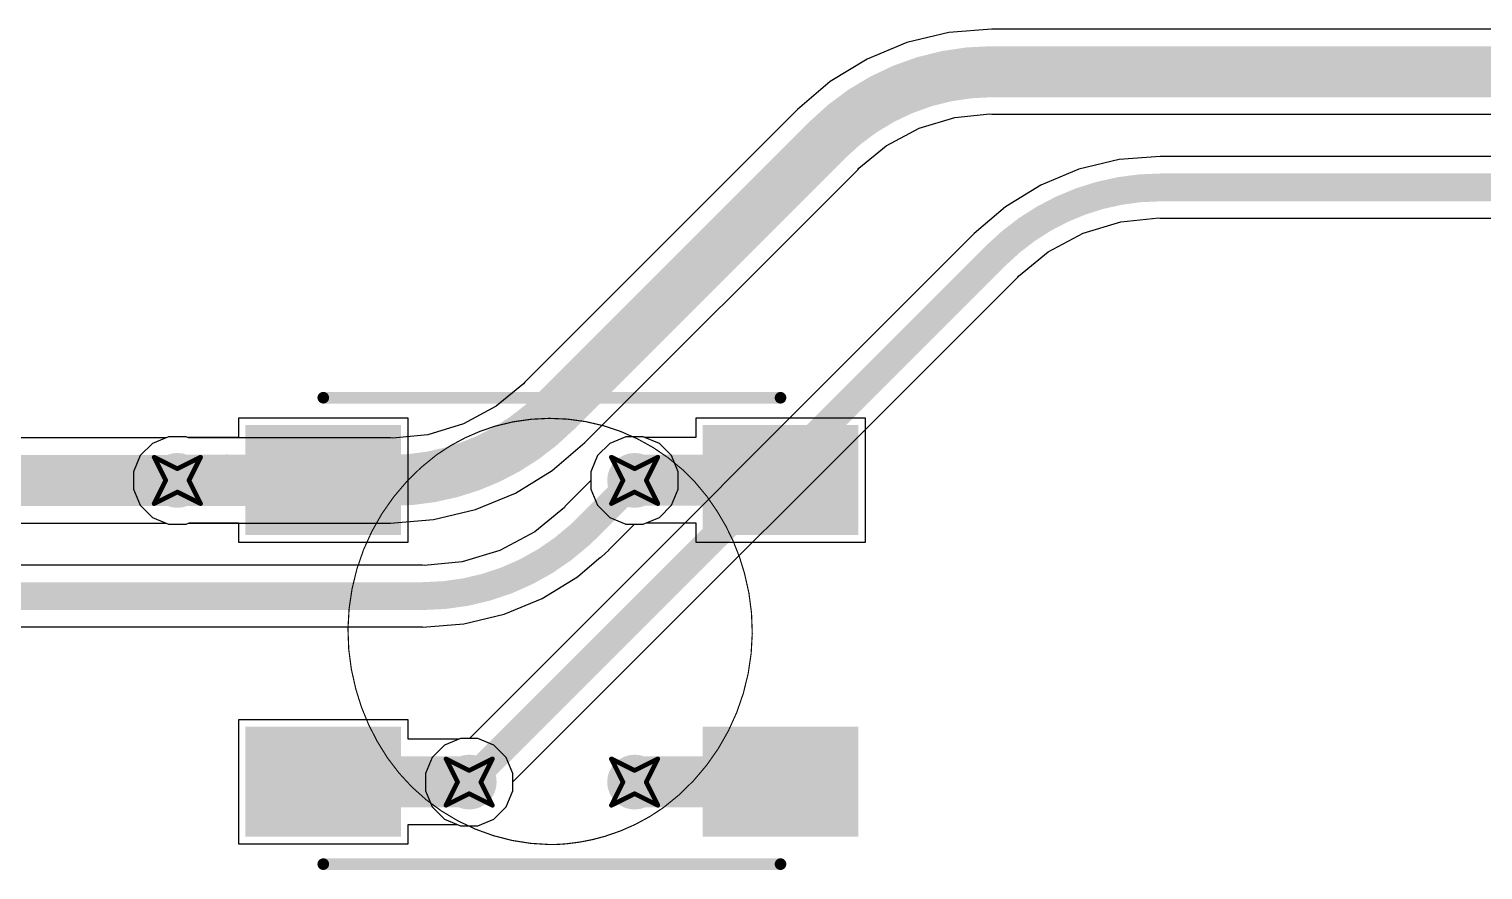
# Model space of a CAD drawing. Header units: inches. Extents: x -11 to 1110, y -7 to 455.
# Drawn here: x 64.42 to 80.31, y 250.6 to 259.8 of the extents above; entities that cross this region are included whole.
import ezdxf

# ---------------------------------------------------------------- set-up
doc = ezdxf.new("R2010")
doc.units = ezdxf.units.IN
for name, color, linetype in [('Bottom Layer', 5, 'Continuous'), ('Drill Drawing', 1, 'Continuous'), ('Mechanical 7', 56, 'Continuous'), ('Top Layer', 1, 'Continuous'), ('Top Overlay', 2, 'Continuous'), ('Top Paste', 8, 'Continuous'), ('Top Solder', 216, 'Continuous'), ('Via Holes', 16, 'Continuous')]:
    doc.layers.add(name, color=color, linetype=linetype)

msp = doc.modelspace()

# ---------------------------------------------------------------- hatches: boundary and pattern name
at = {"layer": 'Bottom Layer'}
h = msp.add_hatch(color=5, dxfattribs=at)
edge = h.paths.add_edge_path()
edge.add_arc((66.03676912, 254.8658098), 0.2999994, 0, 360)
h = msp.add_hatch(color=5, dxfattribs=at)
edge = h.paths.add_edge_path()
edge.add_arc((71.03676928, 254.8658098), 0.2999994, 0, 360)
h = msp.add_hatch(color=5, dxfattribs=at)
edge = h.paths.add_edge_path()
edge.add_arc((69.22803019999999, 251.56580878), 0.2999994, 0, 360)
h = msp.add_hatch(color=5, dxfattribs=at)
edge = h.paths.add_edge_path()
edge.add_arc((71.03676928, 251.56580878), 0.2999994, 0, 360)
at = {"layer": 'Top Layer'}
for points in [[(66.88239989, 255.3691997), (68.38239943, 255.3691997), (68.38239943, 254.3692017), (66.88239989, 254.3692017)], [(73.38239958999999, 254.3692017), (71.88240004999999, 254.3692017), (71.88240004999999, 255.3691997), (73.38239958999999, 255.3691997)], [(66.88239989, 252.06919868), (68.38239943, 252.06919868), (68.38239943, 251.06920068), (66.88239989, 251.06920068)], [(71.88240004999999, 252.06919868), (73.38239958999999, 252.06919868), (73.38239958999999, 251.06920068), (71.88240004999999, 251.06920068)]]:
    msp.add_hatch(color=1, dxfattribs=at).paths.add_polyline_path(points)
h = msp.add_hatch(color=1, dxfattribs=at)
edge = h.paths.add_edge_path()
edge.add_arc((66.03676912, 254.8658098), 0.2999994, 0, 360)
h = msp.add_hatch(color=1, dxfattribs=at)
edge = h.paths.add_edge_path()
edge.add_arc((71.03676928, 254.8658098), 0.2999994, 0, 360)
h = msp.add_hatch(color=1, dxfattribs=at)
edge = h.paths.add_edge_path()
edge.add_arc((69.22803019999999, 251.56580878), 0.2999994, 0, 360)
h = msp.add_hatch(color=1, dxfattribs=at)
edge = h.paths.add_edge_path()
edge.add_arc((71.03676928, 251.56580878), 0.2999994, 0, 360)
at = {"layer": 'Top Paste'}
for points in [[(66.88239989, 255.3691997), (68.38239943, 255.3691997), (68.38239943, 254.3692017), (66.88239989, 254.3692017)], [(73.38239958999999, 254.3692017), (71.88240004999999, 254.3692017), (71.88240004999999, 255.3691997), (73.38239958999999, 255.3691997)], [(66.88239989, 252.06919868), (68.38239943, 252.06919868), (68.38239943, 251.06920068), (66.88239989, 251.06920068)], [(71.88240004999999, 252.06919868), (73.38239958999999, 252.06919868), (73.38239958999999, 251.06920068), (71.88240004999999, 251.06920068)]]:
    msp.add_hatch(color=8, dxfattribs=at).paths.add_polyline_path(points)
at = {"layer": 'Top Solder'}
for points in [[(66.78079989, 255.4707997), (68.48399943, 255.4707997), (68.48399943, 254.2676017), (66.78079989, 254.2676017)], [(73.48399959, 254.2676017), (71.78080005, 254.2676017), (71.78080005, 255.4707997), (73.48399959, 255.4707997)], [(66.78079989, 252.17079868), (68.48399943, 252.17079868), (68.48399943, 250.96760068), (66.78079989, 250.96760068)], [(71.78080005, 252.17079868), (73.48399959, 252.17079868), (73.48399959, 250.96760068), (71.78080005, 250.96760068)]]:
    msp.add_hatch(color=216, dxfattribs=at).paths.add_polyline_path(points)
at = {"layer": 'Via Holes'}
h = msp.add_hatch(color=7, dxfattribs=at)
edge = h.paths.add_edge_path()
edge.add_arc((66.03676912, 254.8658098), 0.1499997, 0, 360)
h = msp.add_hatch(color=7, dxfattribs=at)
edge = h.paths.add_edge_path()
edge.add_arc((71.03676928, 254.8658098), 0.1499997, 0, 360)
h = msp.add_hatch(color=7, dxfattribs=at)
edge = h.paths.add_edge_path()
edge.add_arc((69.22803019999999, 251.56580878), 0.1499997, 0, 360)
h = msp.add_hatch(color=7, dxfattribs=at)
edge = h.paths.add_edge_path()
edge.add_arc((71.03676928, 251.56580878), 0.1499997, 0, 360)

# ---------------------------------------------------------------- linework, layer by layer
at = {"layer": 'Bottom Layer'}
for p, q in [((74.94291335999999, 259.80267826), (74.47259934, 259.7656628399999)), ((74.94291335999999, 259.80236584), (74.94291335999999, 259.80267826)), ((81.83941976, 259.80236584), (74.94291335999999, 259.80236584)), ((74.01386264, 259.65553098), (73.57800626, 259.47499286)), ((74.47259934, 259.7656628399999), (74.01386264, 259.65553098)), ((73.57800626, 259.47499286), (73.17575662, 259.22849348)), ((73.17575662, 259.22849348), (72.81701971999999, 258.92210344)), ((72.81723562, 258.92187992), (69.83473714, 255.9393789)), ((72.81701971999999, 258.92210344), (72.81723815999999, 258.921885)), ((72.81723815999999, 258.921885), (72.81723562, 258.92187992)), ((74.14688751999999, 258.7179865), (74.53710264, 258.83635558)), ((74.53710264, 258.83635558), (74.92182628, 258.8742473)), ((74.92182628, 258.8742473), (74.94291335999999, 258.87005376)), ((74.94291335999999, 258.87005376), (81.83941976, 258.87005376)), ((73.78726415999999, 258.52576184), (74.14688751999999, 258.7179865)), ((73.48842554, 258.28051214), (73.78726415999999, 258.52576184)), ((76.33453618, 258.37422798), (75.89524064, 258.2687621)), ((76.7849239, 258.40967368), (76.33453618, 258.37422798)), ((76.7849239, 258.4072683), (76.7849239, 258.40967368)), ((84.64485484, 258.4072683), (76.7849239, 258.4072683)), ((70.4939789, 255.28013714), (73.47648246, 258.26263816)), ((73.47648246, 258.26263816), (73.48842554, 258.28051214)), ((75.89524064, 258.2687621), (75.47785006, 258.0958744599999)), ((75.47785006, 258.0958744599999), (75.09264636, 257.8598195599999)), ((75.09264636, 257.8598195599999), (74.74911136, 257.56641146)), ((76.3542161, 257.69590828), (76.77013093999999, 257.73687086)), ((76.77013093999999, 257.73687086), (76.7849239, 257.73392954)), ((76.7849239, 257.73392954), (84.64485484, 257.73392954)), ((74.75081062, 257.5647122), (69.2297066, 252.04360818)), ((74.74911136, 257.56641146), (74.75081062, 257.5647122)), ((75.55837568, 257.36625946), (75.94006148, 257.5702748)), ((75.94006148, 257.5702748), (76.3542161, 257.69590828)), ((75.23531308, 257.10113172), (75.55837568, 257.36625946)), ((69.7058296, 251.56748518), (75.22693362, 257.0885892)), ((75.22693362, 257.0885892), (75.23531308, 257.10113172)), ((69.82279659999999, 255.92151), (69.52395544, 255.67625776)), ((69.83473714, 255.9393789), (69.82279659999999, 255.92151)), ((69.52395544, 255.67625776), (69.16433208, 255.4840331)), ((69.16433208, 255.4840331), (68.77411696, 255.36566402)), ((65.91361975999999, 255.33196584), (59.62671336, 255.33196584)), ((65.94172994, 255.3436092), (65.91361975999999, 255.33196584)), ((66.13180829999999, 255.3436092), (65.94172994, 255.3436092)), ((66.15991848, 255.33196584), (66.13180829999999, 255.3436092)), ((68.36830624, 255.33196584), (66.15991848, 255.33196584)), ((68.38939332, 255.3277723), (68.36830624, 255.33196584)), ((68.77411696, 255.36566402), (68.38939332, 255.3277723)), ((70.94173009999999, 255.3436092), (70.76611704, 255.27086868)), ((71.13180846, 255.3436092), (70.94173009999999, 255.3436092)), ((71.30742151999999, 255.27086868), (71.13180846, 255.3436092)), ((70.13546297999999, 254.97352612), (70.49419988, 255.27991616)), ((70.49419988, 255.27991616), (70.4939789, 255.28013714)), ((70.76611704, 255.27086868), (70.63171039999999, 255.13646204)), ((71.44182816, 255.13646204), (71.30742151999999, 255.27086868)), ((70.63171039999999, 255.13646204), (70.55896987999999, 254.96084898)), ((71.51456868, 254.96084898), (71.44182816, 255.13646204)), ((69.73321334, 254.72702674), (70.13546297999999, 254.97352612)), ((70.55896987999999, 254.8641334), (70.27704512, 254.58220864)), ((70.55896987999999, 254.96084898), (70.55896987999999, 254.8641334)), ((71.51456868, 254.77077062), (71.51456868, 254.96084898)), ((69.29735696, 254.54648862), (69.73321334, 254.72702674)), ((71.44182816, 254.59515756), (71.51456868, 254.77077062)), ((68.83862025999998, 254.43635676), (69.29735696, 254.54648862)), ((70.26866566, 254.56966612), (69.94560306, 254.30453838)), ((70.27704512, 254.58220864), (70.26866566, 254.56966612)), ((71.30742151999999, 254.46075092), (71.44182816, 254.59515756)), ((59.62671336, 254.39965376), (65.91361975999999, 254.39965376)), ((65.91361975999999, 254.39965376), (65.94172994, 254.3880104)), ((65.94172994, 254.3880104), (66.13180829999999, 254.3880104)), ((66.13180829999999, 254.3880104), (66.15991848, 254.39965376)), ((66.15991848, 254.39965376), (68.36830624, 254.39965376)), ((68.36830624, 254.39934134), (68.83862025999998, 254.43635676)), ((68.36830624, 254.39965376), (68.36830624, 254.39934134)), ((70.75317319999999, 254.10609072), (71.03509288, 254.3880104)), ((71.03509288, 254.3880104), (71.13180846, 254.3880104)), ((71.13180846, 254.3880104), (71.30742151999999, 254.46075092)), ((69.94560306, 254.30453838), (69.56391726, 254.10052304)), ((69.56391726, 254.10052304), (69.14976264, 253.97488956)), ((70.673468, 254.02976626), (70.754875, 254.10438638)), ((70.754875, 254.10438638), (70.75317319999999, 254.10609072)), ((68.71905484, 253.9368683), (61.57032389999999, 253.9368683)), ((68.73384779999999, 253.93392698), (68.71905484, 253.9368683)), ((69.14976264, 253.97488956), (68.73384779999999, 253.93392698)), ((70.41133237999999, 253.81097828), (70.64608933999999, 254.0114808)), ((70.64608933999999, 254.0114808), (70.6611617, 254.0215519)), ((70.6611617, 254.0215519), (70.673468, 254.02976626)), ((70.02612868, 253.57492338), (70.41133237999999, 253.81097828)), ((69.6087381, 253.40203574), (70.02612868, 253.57492338)), ((61.57032389999999, 253.26352954), (68.71905484, 253.26352954)), ((68.71905484, 253.26112416), (69.16944256, 253.29656986)), ((68.71905484, 253.26352954), (68.71905484, 253.26112416)), ((69.16944256, 253.29656986), (69.6087381, 253.40203574)), ((69.13299101999999, 252.04360818), (68.95737796, 251.97086766)), ((69.2297066, 252.04360818), (69.13299101999999, 252.04360818)), ((68.82297132, 251.83646102), (68.7502308, 251.66084796)), ((68.95737796, 251.97086766), (68.82297132, 251.83646102)), ((68.7502308, 251.66084796), (68.7502308, 251.4707696)), ((69.7058296, 251.4707696), (69.7058296, 251.56748518)), ((68.7502308, 251.4707696), (68.82297132, 251.29515654)), ((69.63308908, 251.29515654), (69.7058296, 251.4707696)), ((68.82297132, 251.29515654), (68.95737796, 251.1607499)), ((69.49868244, 251.1607499), (69.63308908, 251.29515654)), ((68.95737796, 251.1607499), (69.13299101999999, 251.08800938)), ((69.13299101999999, 251.08800938), (69.32306937999999, 251.08800938)), ((69.32306937999999, 251.08800938), (69.49868244, 251.1607499))]:
    msp.add_line(p, q, dxfattribs=at)
for points in [[(73.14686157999999, 258.59226158, 0.5588, 0.5588, -0.198912367379658), (74.94291335999999, 259.3362098, 0.5588, 0.5588, 0)], [(74.94291335999999, 259.3362098, 0.5588, 0.5588, 0), (81.96256912, 259.3362098, 0.5588, 0.5588, 0)], [(70.16435802, 255.60975802, 0.5588, 0.5588, 0), (73.14686157999999, 258.59226158, 0.5588, 0.5588, 0)], [(74.98887212, 257.3266507, 0.3048, 0.3048, -0.198912367379658), (76.7849239, 258.07059892, 0.3048, 0.3048, 0)], [(76.7849239, 258.07059892, 0.3048, 0.3048, 0), (84.64485484, 258.07059892, 0.3048, 0.3048, 0)], [(69.22803019999999, 251.56580878, 0.3048, 0.3048, 0), (74.98887212, 257.3266507, 0.3048, 0.3048, 0)], [(70.16435802, 255.60975802, 0.5588, 0.5588, -0.198912367379658), (68.36830624, 254.8658098, 0.5588, 0.5588, 0)], [(59.62671336, 254.8658098, 0.5588, 0.5588, 0), (66.03676912, 254.8658098, 0.5588, 0.5588, 0)], [(66.03676912, 254.8658098, 0.5588, 0.5588, 0), (68.36830624, 254.8658098, 0.5588, 0.5588, 0)], [(70.51510662, 254.34414714, 0.3048, 0.3048, 0), (71.03676928, 254.8658098, 0.3048, 0.3048, 0)], [(71.03507255999999, 254.86750398, 0.5588, 0.5588, 0), (71.03676928, 254.8692007, 0.5588, 0.5588, 0)], [(70.43540141999999, 254.26783284, 0.3048, 0.3048, -0.1876447272259586), (68.71905484, 253.60019892, 0.3048, 0.3048, 0)], [(70.51510662, 254.34414714, 0.3048, 0.3048, -0.01086220972971551), (70.43540141999999, 254.26783284, 0.3048, 0.3048, 0)], [(61.57032389999999, 253.60019892, 0.3048, 0.3048, 0), (68.71905484, 253.60019892, 0.3048, 0.3048, 0)]]:
    msp.add_lwpolyline(points, format="xyseb", dxfattribs=at)
for points in [[(74.80321335999999, 259.3362098, 0.2794, 0.2794, 1), (75.08261336, 259.3362098, 0.2794, 0.2794, 1)], [(74.80321335999999, 259.3362098, 0.2794, 0.2794, 1), (75.08261336, 259.3362098, 0.2794, 0.2794, 1)], [(73.00716158, 258.59226158, 0.2794, 0.2794, 1), (73.28656158, 258.59226158, 0.2794, 0.2794, 1)], [(73.00716158, 258.59226158, 0.2794, 0.2794, 1), (73.28656158, 258.59226158, 0.2794, 0.2794, 1)], [(76.7087239, 258.07059892, 0.1524, 0.1524, 1), (76.8611239, 258.07059892, 0.1524, 0.1524, 1)], [(76.7087239, 258.07059892, 0.1524, 0.1524, 1), (76.8611239, 258.07059892, 0.1524, 0.1524, 1)], [(74.91267212, 257.3266507, 0.1524, 0.1524, 1), (75.06507212, 257.3266507, 0.1524, 0.1524, 1)], [(74.91267212, 257.3266507, 0.1524, 0.1524, 1), (75.06507212, 257.3266507, 0.1524, 0.1524, 1)], [(70.02465802, 255.60975802, 0.2794, 0.2794, 1), (70.30405802, 255.60975802, 0.2794, 0.2794, 1)], [(70.02465802, 255.60975802, 0.2794, 0.2794, 1), (70.30405802, 255.60975802, 0.2794, 0.2794, 1)], [(65.89706912, 254.8658098, 0.2794, 0.2794, 1), (66.17646912, 254.8658098, 0.2794, 0.2794, 1)], [(65.89706912, 254.8658098, 0.2794, 0.2794, 1), (66.17646912, 254.8658098, 0.2794, 0.2794, 1)], [(68.22860623999999, 254.8658098, 0.2794, 0.2794, 1), (68.50800624, 254.8658098, 0.2794, 0.2794, 1)], [(68.22860623999999, 254.8658098, 0.2794, 0.2794, 1), (68.50800624, 254.8658098, 0.2794, 0.2794, 1)], [(70.89537256, 254.86750398, 0.2794, 0.2794, 1), (71.17477256, 254.86750398, 0.2794, 0.2794, 1)], [(70.89706928, 254.8692007, 0.2794, 0.2794, 1), (71.17646927999999, 254.8692007, 0.2794, 0.2794, 1)], [(70.96056928, 254.8658098, 0.1524, 0.1524, 1), (71.11296927999999, 254.8658098, 0.1524, 0.1524, 1)], [(70.35920141999999, 254.26783284, 0.1524, 0.1524, 1), (70.51160142, 254.26783284, 0.1524, 0.1524, 1)], [(70.35920141999999, 254.26783284, 0.1524, 0.1524, 1), (70.51160142, 254.26783284, 0.1524, 0.1524, 1)], [(70.43890662, 254.34414714, 0.1524, 0.1524, 1), (70.59130662, 254.34414714, 0.1524, 0.1524, 1)], [(70.43890662, 254.34414714, 0.1524, 0.1524, 1), (70.59130662, 254.34414714, 0.1524, 0.1524, 1)], [(68.64285484, 253.60019892, 0.1524, 0.1524, 1), (68.79525484, 253.60019892, 0.1524, 0.1524, 1)], [(68.64285484, 253.60019892, 0.1524, 0.1524, 1), (68.79525484, 253.60019892, 0.1524, 0.1524, 1)], [(69.1518302, 251.56580878, 0.1524, 0.1524, 1), (69.30423019999999, 251.56580878, 0.1524, 0.1524, 1)]]:
    msp.add_lwpolyline(points, format="xyseb", close=True, dxfattribs=at)
at = {"layer": 'Drill Drawing'}
for points in [[(65.78276912, 255.1198098, 0.0508, 0.0508, 0), (66.03676912, 254.9928098, 0.0508, 0.0508, 0)], [(65.78276912, 255.1198098, 0.0508, 0.0508, 0), (65.90976911999999, 254.8658098, 0.0508, 0.0508, 0)], [(66.03676912, 254.9928098, 0.0508, 0.0508, 0), (66.29076912000001, 255.1198098, 0.0508, 0.0508, 0)], [(66.16376912, 254.8658098, 0.0508, 0.0508, 0), (66.29076912000001, 255.1198098, 0.0508, 0.0508, 0)], [(70.78276928, 255.1198098, 0.0508, 0.0508, 0), (71.03676928, 254.9928098, 0.0508, 0.0508, 0)], [(70.78276928, 255.1198098, 0.0508, 0.0508, 0), (70.90976927999999, 254.8658098, 0.0508, 0.0508, 0)], [(71.03676928, 254.9928098, 0.0508, 0.0508, 0), (71.29076927999999, 255.1198098, 0.0508, 0.0508, 0)], [(71.16376928, 254.8658098, 0.0508, 0.0508, 0), (71.29076927999999, 255.1198098, 0.0508, 0.0508, 0)], [(65.78276912, 254.6118098, 0.0508, 0.0508, 0), (65.90976911999999, 254.8658098, 0.0508, 0.0508, 0)], [(66.16376912, 254.8658098, 0.0508, 0.0508, 0), (66.29076912000001, 254.6118098, 0.0508, 0.0508, 0)], [(70.78276928, 254.6118098, 0.0508, 0.0508, 0), (70.90976927999999, 254.8658098, 0.0508, 0.0508, 0)], [(71.16376928, 254.8658098, 0.0508, 0.0508, 0), (71.29076927999999, 254.6118098, 0.0508, 0.0508, 0)], [(65.78276912, 254.6118098, 0.0508, 0.0508, 0), (66.03676912, 254.7388098, 0.0508, 0.0508, 0)], [(66.03676912, 254.7388098, 0.0508, 0.0508, 0), (66.29076912000001, 254.6118098, 0.0508, 0.0508, 0)], [(70.78276928, 254.6118098, 0.0508, 0.0508, 0), (71.03676928, 254.7388098, 0.0508, 0.0508, 0)], [(71.03676928, 254.7388098, 0.0508, 0.0508, 0), (71.29076927999999, 254.6118098, 0.0508, 0.0508, 0)], [(68.9740302, 251.81980878, 0.0508, 0.0508, 0), (69.22803019999999, 251.69280878, 0.0508, 0.0508, 0)], [(68.9740302, 251.81980878, 0.0508, 0.0508, 0), (69.1010302, 251.56580878, 0.0508, 0.0508, 0)], [(69.22803019999999, 251.69280878, 0.0508, 0.0508, 0), (69.4820302, 251.81980878, 0.0508, 0.0508, 0)], [(69.3550302, 251.56580878, 0.0508, 0.0508, 0), (69.4820302, 251.81980878, 0.0508, 0.0508, 0)], [(70.78276928, 251.81980878, 0.0508, 0.0508, 0), (71.03676928, 251.69280878, 0.0508, 0.0508, 0)], [(70.78276928, 251.81980878, 0.0508, 0.0508, 0), (70.90976927999999, 251.56580878, 0.0508, 0.0508, 0)], [(71.03676928, 251.69280878, 0.0508, 0.0508, 0), (71.29076927999999, 251.81980878, 0.0508, 0.0508, 0)], [(71.16376928, 251.56580878, 0.0508, 0.0508, 0), (71.29076927999999, 251.81980878, 0.0508, 0.0508, 0)], [(68.9740302, 251.31180878, 0.0508, 0.0508, 0), (69.1010302, 251.56580878, 0.0508, 0.0508, 0)], [(69.3550302, 251.56580878, 0.0508, 0.0508, 0), (69.4820302, 251.31180878, 0.0508, 0.0508, 0)], [(70.78276928, 251.31180878, 0.0508, 0.0508, 0), (70.90976927999999, 251.56580878, 0.0508, 0.0508, 0)], [(71.16376928, 251.56580878, 0.0508, 0.0508, 0), (71.29076927999999, 251.31180878, 0.0508, 0.0508, 0)], [(68.9740302, 251.31180878, 0.0508, 0.0508, 0), (69.22803019999999, 251.43880878, 0.0508, 0.0508, 0)], [(69.22803019999999, 251.43880878, 0.0508, 0.0508, 0), (69.4820302, 251.31180878, 0.0508, 0.0508, 0)], [(70.78276928, 251.31180878, 0.0508, 0.0508, 0), (71.03676928, 251.43880878, 0.0508, 0.0508, 0)], [(71.03676928, 251.43880878, 0.0508, 0.0508, 0), (71.29076927999999, 251.31180878, 0.0508, 0.0508, 0)]]:
    msp.add_lwpolyline(points, format="xyseb", dxfattribs=at)
for points in [[(65.77006912, 255.1198098, 0.0254, 0.0254, 1), (65.79546911999999, 255.1198098, 0.0254, 0.0254, 1)], [(65.77006912, 255.1198098, 0.0254, 0.0254, 1), (65.79546911999999, 255.1198098, 0.0254, 0.0254, 1)], [(66.02406912, 254.9928098, 0.0254, 0.0254, 1), (66.04946912, 254.9928098, 0.0254, 0.0254, 1)], [(66.02406912, 254.9928098, 0.0254, 0.0254, 1), (66.04946912, 254.9928098, 0.0254, 0.0254, 1)], [(66.27806912, 255.1198098, 0.0254, 0.0254, 1), (66.30346911999999, 255.1198098, 0.0254, 0.0254, 1)], [(66.27806912, 255.1198098, 0.0254, 0.0254, 1), (66.30346911999999, 255.1198098, 0.0254, 0.0254, 1)], [(70.77006927999999, 255.1198098, 0.0254, 0.0254, 1), (70.79546928, 255.1198098, 0.0254, 0.0254, 1)], [(70.77006927999999, 255.1198098, 0.0254, 0.0254, 1), (70.79546928, 255.1198098, 0.0254, 0.0254, 1)], [(71.02406927999999, 254.9928098, 0.0254, 0.0254, 1), (71.04946928, 254.9928098, 0.0254, 0.0254, 1)], [(71.02406927999999, 254.9928098, 0.0254, 0.0254, 1), (71.04946928, 254.9928098, 0.0254, 0.0254, 1)], [(71.27806928, 255.1198098, 0.0254, 0.0254, 1), (71.30346928, 255.1198098, 0.0254, 0.0254, 1)], [(71.27806928, 255.1198098, 0.0254, 0.0254, 1), (71.30346928, 255.1198098, 0.0254, 0.0254, 1)], [(65.89706912, 254.8658098, 0.0254, 0.0254, 1), (65.92246911999999, 254.8658098, 0.0254, 0.0254, 1)], [(65.89706912, 254.8658098, 0.0254, 0.0254, 1), (65.92246911999999, 254.8658098, 0.0254, 0.0254, 1)], [(66.15106912, 254.8658098, 0.0254, 0.0254, 1), (66.17646912, 254.8658098, 0.0254, 0.0254, 1)], [(66.15106912, 254.8658098, 0.0254, 0.0254, 1), (66.17646912, 254.8658098, 0.0254, 0.0254, 1)], [(70.89706928, 254.8658098, 0.0254, 0.0254, 1), (70.92246928, 254.8658098, 0.0254, 0.0254, 1)], [(70.89706928, 254.8658098, 0.0254, 0.0254, 1), (70.92246928, 254.8658098, 0.0254, 0.0254, 1)], [(71.15106927999999, 254.8658098, 0.0254, 0.0254, 1), (71.17646927999999, 254.8658098, 0.0254, 0.0254, 1)], [(71.15106927999999, 254.8658098, 0.0254, 0.0254, 1), (71.17646927999999, 254.8658098, 0.0254, 0.0254, 1)], [(66.02406912, 254.7388098, 0.0254, 0.0254, 1), (66.04946912, 254.7388098, 0.0254, 0.0254, 1)], [(66.02406912, 254.7388098, 0.0254, 0.0254, 1), (66.04946912, 254.7388098, 0.0254, 0.0254, 1)], [(71.02406927999999, 254.7388098, 0.0254, 0.0254, 1), (71.04946928, 254.7388098, 0.0254, 0.0254, 1)], [(71.02406927999999, 254.7388098, 0.0254, 0.0254, 1), (71.04946928, 254.7388098, 0.0254, 0.0254, 1)], [(65.77006912, 254.6118098, 0.0254, 0.0254, 1), (65.79546911999999, 254.6118098, 0.0254, 0.0254, 1)], [(65.77006912, 254.6118098, 0.0254, 0.0254, 1), (65.79546911999999, 254.6118098, 0.0254, 0.0254, 1)], [(66.27806912, 254.6118098, 0.0254, 0.0254, 1), (66.30346911999999, 254.6118098, 0.0254, 0.0254, 1)], [(66.27806912, 254.6118098, 0.0254, 0.0254, 1), (66.30346911999999, 254.6118098, 0.0254, 0.0254, 1)], [(70.77006927999999, 254.6118098, 0.0254, 0.0254, 1), (70.79546928, 254.6118098, 0.0254, 0.0254, 1)], [(70.77006927999999, 254.6118098, 0.0254, 0.0254, 1), (70.79546928, 254.6118098, 0.0254, 0.0254, 1)], [(71.27806928, 254.6118098, 0.0254, 0.0254, 1), (71.30346928, 254.6118098, 0.0254, 0.0254, 1)], [(71.27806928, 254.6118098, 0.0254, 0.0254, 1), (71.30346928, 254.6118098, 0.0254, 0.0254, 1)], [(68.96133019999999, 251.81980878, 0.0254, 0.0254, 1), (68.9867302, 251.81980878, 0.0254, 0.0254, 1)], [(68.96133019999999, 251.81980878, 0.0254, 0.0254, 1), (68.9867302, 251.81980878, 0.0254, 0.0254, 1)], [(69.46933019999999, 251.81980878, 0.0254, 0.0254, 1), (69.49473019999999, 251.81980878, 0.0254, 0.0254, 1)], [(69.46933019999999, 251.81980878, 0.0254, 0.0254, 1), (69.49473019999999, 251.81980878, 0.0254, 0.0254, 1)], [(70.77006927999999, 251.81980878, 0.0254, 0.0254, 1), (70.79546928, 251.81980878, 0.0254, 0.0254, 1)], [(70.77006927999999, 251.81980878, 0.0254, 0.0254, 1), (70.79546928, 251.81980878, 0.0254, 0.0254, 1)], [(71.27806928, 251.81980878, 0.0254, 0.0254, 1), (71.30346928, 251.81980878, 0.0254, 0.0254, 1)], [(71.27806928, 251.81980878, 0.0254, 0.0254, 1), (71.30346928, 251.81980878, 0.0254, 0.0254, 1)], [(69.2153302, 251.69280878, 0.0254, 0.0254, 1), (69.2407302, 251.69280878, 0.0254, 0.0254, 1)], [(69.2153302, 251.69280878, 0.0254, 0.0254, 1), (69.2407302, 251.69280878, 0.0254, 0.0254, 1)], [(71.02406927999999, 251.69280878, 0.0254, 0.0254, 1), (71.04946928, 251.69280878, 0.0254, 0.0254, 1)], [(71.02406927999999, 251.69280878, 0.0254, 0.0254, 1), (71.04946928, 251.69280878, 0.0254, 0.0254, 1)], [(69.08833019999999, 251.56580878, 0.0254, 0.0254, 1), (69.1137302, 251.56580878, 0.0254, 0.0254, 1)], [(69.08833019999999, 251.56580878, 0.0254, 0.0254, 1), (69.1137302, 251.56580878, 0.0254, 0.0254, 1)], [(69.34233019999999, 251.56580878, 0.0254, 0.0254, 1), (69.3677302, 251.56580878, 0.0254, 0.0254, 1)], [(69.34233019999999, 251.56580878, 0.0254, 0.0254, 1), (69.3677302, 251.56580878, 0.0254, 0.0254, 1)], [(70.89706928, 251.56580878, 0.0254, 0.0254, 1), (70.92246928, 251.56580878, 0.0254, 0.0254, 1)], [(70.89706928, 251.56580878, 0.0254, 0.0254, 1), (70.92246928, 251.56580878, 0.0254, 0.0254, 1)], [(71.15106927999999, 251.56580878, 0.0254, 0.0254, 1), (71.17646927999999, 251.56580878, 0.0254, 0.0254, 1)], [(71.15106927999999, 251.56580878, 0.0254, 0.0254, 1), (71.17646927999999, 251.56580878, 0.0254, 0.0254, 1)], [(69.2153302, 251.43880878, 0.0254, 0.0254, 1), (69.2407302, 251.43880878, 0.0254, 0.0254, 1)], [(69.2153302, 251.43880878, 0.0254, 0.0254, 1), (69.2407302, 251.43880878, 0.0254, 0.0254, 1)], [(71.02406927999999, 251.43880878, 0.0254, 0.0254, 1), (71.04946928, 251.43880878, 0.0254, 0.0254, 1)], [(71.02406927999999, 251.43880878, 0.0254, 0.0254, 1), (71.04946928, 251.43880878, 0.0254, 0.0254, 1)], [(68.96133019999999, 251.31180878, 0.0254, 0.0254, 1), (68.9867302, 251.31180878, 0.0254, 0.0254, 1)], [(68.96133019999999, 251.31180878, 0.0254, 0.0254, 1), (68.9867302, 251.31180878, 0.0254, 0.0254, 1)], [(69.46933019999999, 251.31180878, 0.0254, 0.0254, 1), (69.49473019999999, 251.31180878, 0.0254, 0.0254, 1)], [(69.46933019999999, 251.31180878, 0.0254, 0.0254, 1), (69.49473019999999, 251.31180878, 0.0254, 0.0254, 1)], [(70.77006927999999, 251.31180878, 0.0254, 0.0254, 1), (70.79546928, 251.31180878, 0.0254, 0.0254, 1)], [(70.77006927999999, 251.31180878, 0.0254, 0.0254, 1), (70.79546928, 251.31180878, 0.0254, 0.0254, 1)], [(71.27806928, 251.31180878, 0.0254, 0.0254, 1), (71.30346928, 251.31180878, 0.0254, 0.0254, 1)], [(71.27806928, 251.31180878, 0.0254, 0.0254, 1), (71.30346928, 251.31180878, 0.0254, 0.0254, 1)]]:
    msp.add_lwpolyline(points, format="xyseb", close=True, dxfattribs=at)
at = {"layer": 'Mechanical 7'}
for points in [[(69.51443044, 255.45985992, 0.0127, 0.0127, -0.3362047545047374), (71.93993993999999, 254.52694332, 0.0127, 0.0127, 0)], [(68.87277564, 255.146429, 0.0127, 0.0127, -0.08373288102219034), (69.51443044, 255.45985992, 0.0127, 0.0127, 0)], [(67.9886626, 252.58191546, 0.0127, 0.0127, -0.3098670649799218), (68.87277564, 255.146429, 0.0127, 0.0127, 0)], [(71.93993739999999, 254.52694332, 0.0127, 0.0127, -0.07783249084002622), (72.23787431999999, 253.8504829, 0.0127, 0.0127, 0)], [(72.23787431999999, 253.8504829, 0.0127, 0.0127, -0.3095387510029273), (71.35261066, 251.28701584, 0.0127, 0.0127, 0)], [(68.22232482, 252.01110126, 0.0127, 0.0127, -0.06451098641667385), (67.98866006, 252.58191292, 0.0127, 0.0127, 0)], [(70.11168096, 250.88257672, 0.0127, 0.0127, -0.2691655097222312), (68.22232736, 252.01110126, 0.0127, 0.0127, 0)], [(71.3526132, 251.28701838, 0.0127, 0.0127, -0.08327978443279996), (70.71210902, 250.9725359, 0.0127, 0.0127, 0)], [(70.29080176, 250.8906717, 0.0127, 0.0127, -0.0224672391316726), (70.11168096, 250.88257672, 0.0127, 0.0127, 0)], [(70.71210648, 250.9725359, 0.0127, 0.0127, -0.05011670663621898), (70.29080176, 250.89066916, 0.0127, 0.0127, 0)]]:
    msp.add_lwpolyline(points, format="xyseb", dxfattribs=at)
for points in [[(69.51125544, 255.45985992, 0.00635, 0.00635, 1), (69.51760544, 255.45985992, 0.00635, 0.00635, 1)], [(69.51125544, 255.45985992, 0.00635, 0.00635, 1), (69.51760544, 255.45985992, 0.00635, 0.00635, 1)], [(68.86960063999999, 255.146429, 0.00635, 0.00635, 1), (68.87595064, 255.146429, 0.00635, 0.00635, 1)], [(68.86960063999999, 255.146429, 0.00635, 0.00635, 1), (68.87595064, 255.146429, 0.00635, 0.00635, 1)], [(71.93676239999999, 254.52694332, 0.00635, 0.00635, 1), (71.9431124, 254.52694332, 0.00635, 0.00635, 1)], [(71.93676494, 254.52694332, 0.00635, 0.00635, 1), (71.94311494, 254.52694332, 0.00635, 0.00635, 1)], [(72.23469931999999, 253.8504829, 0.00635, 0.00635, 1), (72.24104932, 253.8504829, 0.00635, 0.00635, 1)], [(72.23469931999999, 253.8504829, 0.00635, 0.00635, 1), (72.24104932, 253.8504829, 0.00635, 0.00635, 1)], [(67.98548505999999, 252.58191292, 0.00635, 0.00635, 1), (67.99183506, 252.58191292, 0.00635, 0.00635, 1)], [(67.9854876, 252.58191546, 0.00635, 0.00635, 1), (67.9918376, 252.58191546, 0.00635, 0.00635, 1)], [(68.21914982, 252.01110126, 0.00635, 0.00635, 1), (68.22549982, 252.01110126, 0.00635, 0.00635, 1)], [(68.21915236, 252.01110126, 0.00635, 0.00635, 1), (68.22550236, 252.01110126, 0.00635, 0.00635, 1)], [(71.34943566, 251.28701584, 0.00635, 0.00635, 1), (71.35578566, 251.28701584, 0.00635, 0.00635, 1)], [(71.3494382, 251.28701838, 0.00635, 0.00635, 1), (71.3557882, 251.28701838, 0.00635, 0.00635, 1)], [(70.10850595999999, 250.88257672, 0.00635, 0.00635, 1), (70.11485596, 250.88257672, 0.00635, 0.00635, 1)], [(70.10850595999999, 250.88257672, 0.00635, 0.00635, 1), (70.11485596, 250.88257672, 0.00635, 0.00635, 1)], [(70.28762676, 250.8906717, 0.00635, 0.00635, 1), (70.29397675999999, 250.8906717, 0.00635, 0.00635, 1)], [(70.28762676, 250.89066916, 0.00635, 0.00635, 1), (70.29397675999999, 250.89066916, 0.00635, 0.00635, 1)], [(70.70893147999999, 250.9725359, 0.00635, 0.00635, 1), (70.71528147999999, 250.9725359, 0.00635, 0.00635, 1)], [(70.70893401999999, 250.9725359, 0.00635, 0.00635, 1), (70.71528402, 250.9725359, 0.00635, 0.00635, 1)]]:
    msp.add_lwpolyline(points, format="xyseb", close=True, dxfattribs=at)
at = {"layer": 'Top Layer'}
for p, q in [((68.56019816, 255.5469997), (66.70460116, 255.5469997)), ((66.70460116, 255.5469997), (66.70460116, 255.33535674)), ((68.56019816, 254.1914017), (68.56019816, 255.5469997)), ((73.56019832, 255.5469997), (71.70460132, 255.5469997)), ((71.70460132, 255.5469997), (71.70460132, 255.33535674)), ((73.56019832, 254.1914017), (73.56019832, 255.5469997)), ((65.94172994, 255.3436092), (65.76611688, 255.27086868)), ((66.13180829999999, 255.3436092), (65.94172994, 255.3436092)), ((66.15173206, 255.33535674), (66.13180829999999, 255.3436092)), ((66.70460116, 255.33535674), (66.15173206, 255.33535674)), ((70.94173009999999, 255.3436092), (70.76611704, 255.27086868)), ((71.13180846, 255.3436092), (70.94173009999999, 255.3436092)), ((71.15173221999999, 255.33535674), (71.13180846, 255.3436092)), ((71.70460132, 255.33535674), (71.15173221999999, 255.33535674)), ((65.76611688, 255.27086868), (65.63171024, 255.13646204)), ((70.76611704, 255.27086868), (70.63171039999999, 255.13646204)), ((65.63171024, 255.13646204), (65.55896972, 254.96084898)), ((70.63171039999999, 255.13646204), (70.55896987999999, 254.96084898)), ((65.55896972, 254.96084898), (65.55896972, 254.77077062)), ((70.55896987999999, 254.96084898), (70.55896987999999, 254.77077062)), ((65.55896972, 254.77077062), (65.63171024, 254.59515756)), ((70.55896987999999, 254.77077062), (70.63171039999999, 254.59515756)), ((65.63171024, 254.59515756), (65.76611688, 254.46075092)), ((70.63171039999999, 254.59515756), (70.76611704, 254.46075092)), ((65.76611688, 254.46075092), (65.94172994, 254.3880104)), ((65.94172994, 254.3880104), (66.13180829999999, 254.3880104)), ((66.13180829999999, 254.3880104), (66.16810489999999, 254.40304466)), ((66.16810489999999, 254.40304466), (66.70460116, 254.40304466)), ((66.70460116, 254.40304466), (66.70460116, 254.1914017)), ((70.76611704, 254.46075092), (70.94173009999999, 254.3880104)), ((70.94173009999999, 254.3880104), (71.13180846, 254.3880104)), ((71.13180846, 254.3880104), (71.16810506, 254.40304466)), ((71.16810506, 254.40304466), (71.70460132, 254.40304466)), ((71.70460132, 254.40304466), (71.70460132, 254.1914017)), ((66.70460116, 254.1914017), (68.56019816, 254.1914017)), ((71.70460132, 254.1914017), (73.56019832, 254.1914017)), ((68.56019816, 252.24699868), (66.70460116, 252.24699868)), ((66.70460116, 252.24699868), (66.70460116, 250.89140068)), ((68.56019816, 252.03535572), (68.56019816, 252.24699868)), ((69.11306726000001, 252.03535572), (68.56019816, 252.03535572)), ((69.13299101999999, 252.04360818), (69.11306726000001, 252.03535572)), ((69.32306937999999, 252.04360818), (69.13299101999999, 252.04360818)), ((69.49868244, 251.97086766), (69.32306937999999, 252.04360818)), ((69.63308908, 251.83646102), (69.49868244, 251.97086766)), ((69.7058296, 251.66084796), (69.63308908, 251.83646102)), ((69.7058296, 251.4707696), (69.7058296, 251.66084796)), ((69.63308908, 251.29515654), (69.7058296, 251.4707696)), ((69.49868244, 251.1607499), (69.63308908, 251.29515654)), ((68.56019816, 250.89140068), (68.56019816, 251.10304364)), ((68.56019816, 251.10304364), (69.09669441999999, 251.10304364)), ((69.09669441999999, 251.10304364), (69.13299101999999, 251.08800938)), ((69.13299101999999, 251.08800938), (69.32306937999999, 251.08800938)), ((69.32306937999999, 251.08800938), (69.49868244, 251.1607499)), ((66.70460116, 250.89140068), (68.56019816, 250.89140068))]:
    msp.add_line(p, q, dxfattribs=at)
for points in [[(66.03676912, 254.8692007, 0.5588, 0.5588, 0), (67.63239966, 254.8692007, 0.5588, 0.5588, 0)], [(71.03676928, 254.8692007, 0.5588, 0.5588, 0), (72.63239981999999, 254.8692007, 0.5588, 0.5588, 0)], [(67.63239966, 251.56919968, 0.5588, 0.5588, 0), (69.22803019999999, 251.56919968, 0.5588, 0.5588, 0)], [(71.03676928, 251.56919968, 0.5588, 0.5588, 0), (72.63239981999999, 251.56919968, 0.5588, 0.5588, 0)]]:
    msp.add_lwpolyline(points, format="xyseb", dxfattribs=at)
for points in [[(65.89706912, 254.8692007, 0.2794, 0.2794, 1), (66.17646912, 254.8692007, 0.2794, 0.2794, 1)], [(67.49269966, 254.8692007, 0.2794, 0.2794, 1), (67.77209966, 254.8692007, 0.2794, 0.2794, 1)], [(70.89706928, 254.8692007, 0.2794, 0.2794, 1), (71.17646927999999, 254.8692007, 0.2794, 0.2794, 1)], [(72.49269982, 254.8692007, 0.2794, 0.2794, 1), (72.77209982, 254.8692007, 0.2794, 0.2794, 1)], [(67.49269966, 251.56919968, 0.2794, 0.2794, 1), (67.77209966, 251.56919968, 0.2794, 0.2794, 1)], [(69.08833019999999, 251.56919968, 0.2794, 0.2794, 1), (69.3677302, 251.56919968, 0.2794, 0.2794, 1)], [(70.89706928, 251.56919968, 0.2794, 0.2794, 1), (71.17646927999999, 251.56919968, 0.2794, 0.2794, 1)], [(72.49269982, 251.56919968, 0.2794, 0.2794, 1), (72.77209982, 251.56919968, 0.2794, 0.2794, 1)]]:
    msp.add_lwpolyline(points, format="xyseb", close=True, dxfattribs=at)
at = {"layer": 'Top Overlay'}
for points in [[(67.63239966, 255.769999, 0.127, 0.127, 0), (72.63239981999999, 255.769999, 0.127, 0.127, 0)], [(66.57639974, 255.02259892, 0.254, 0.254, 0), (66.70339974, 254.89559892, 0.254, 0.254, 0)], [(66.57639974, 254.76859892, 0.254, 0.254, 0), (66.57639974, 255.02259892, 0.254, 0.254, 0)], [(66.57639974, 254.76859892, 0.254, 0.254, 0), (66.70339974, 254.89559892, 0.254, 0.254, 0)], [(67.63239966, 250.66840138, 0.127, 0.127, 0), (72.63239981999999, 250.66840138, 0.127, 0.127, 0)]]:
    msp.add_lwpolyline(points, format="xyseb", dxfattribs=at)
for points in [[(67.60064965999999, 255.769999, 0.0635, 0.0635, 1), (67.66414965999999, 255.769999, 0.0635, 0.0635, 1)], [(72.60064982, 255.769999, 0.0635, 0.0635, 1), (72.66414981999999, 255.769999, 0.0635, 0.0635, 1)], [(66.51289974, 255.02259892, 0.127, 0.127, 1), (66.63989973999999, 255.02259892, 0.127, 0.127, 1)], [(66.51289974, 255.02259892, 0.127, 0.127, 1), (66.63989973999999, 255.02259892, 0.127, 0.127, 1)], [(66.63989973999999, 254.89559892, 0.127, 0.127, 1), (66.76689974, 254.89559892, 0.127, 0.127, 1)], [(66.63989973999999, 254.89559892, 0.127, 0.127, 1), (66.76689974, 254.89559892, 0.127, 0.127, 1)], [(66.51289974, 254.76859892, 0.127, 0.127, 1), (66.63989973999999, 254.76859892, 0.127, 0.127, 1)], [(66.51289974, 254.76859892, 0.127, 0.127, 1), (66.63989973999999, 254.76859892, 0.127, 0.127, 1)], [(67.60064965999999, 250.66840138, 0.0635, 0.0635, 1), (67.66414965999999, 250.66840138, 0.0635, 0.0635, 1)], [(72.60064982, 250.66840138, 0.0635, 0.0635, 1), (72.66414981999999, 250.66840138, 0.0635, 0.0635, 1)]]:
    msp.add_lwpolyline(points, format="xyseb", close=True, dxfattribs=at)

doc.saveas('drawing.dxf')
